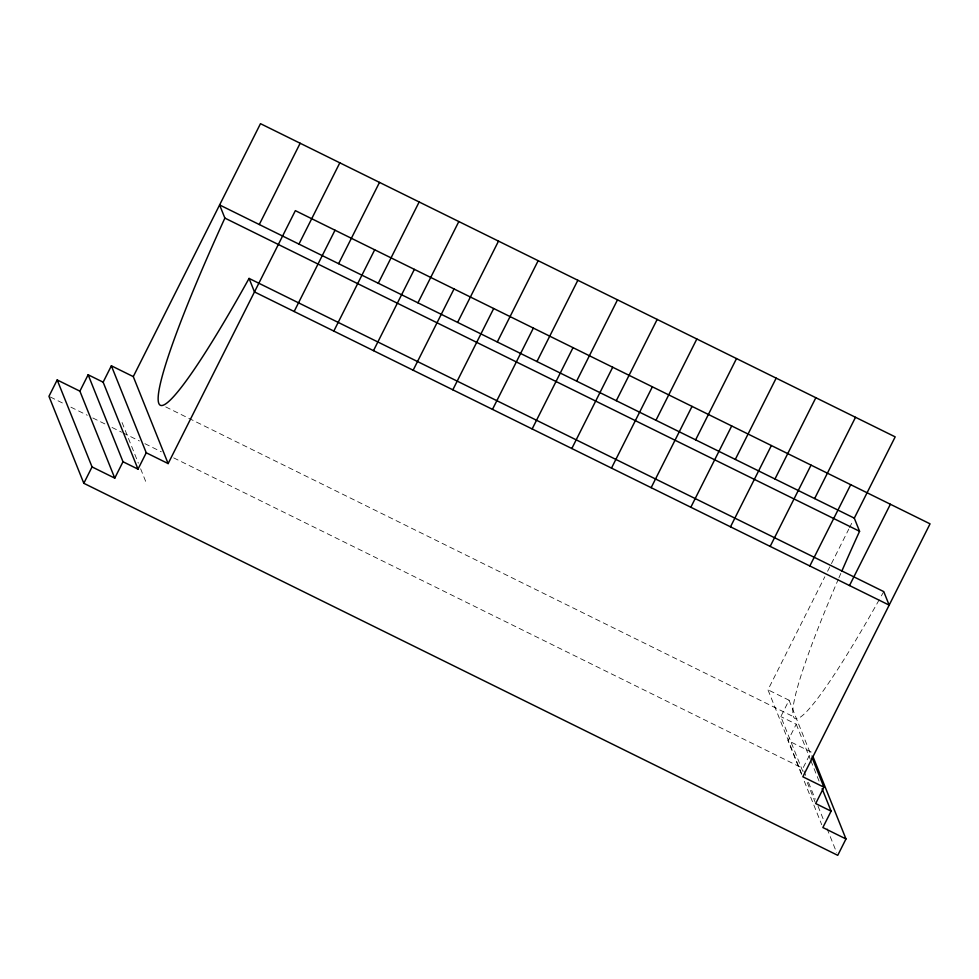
<?xml version="1.0" encoding="UTF-8"?>
<svg xmlns="http://www.w3.org/2000/svg" width="979" height="979" viewBox="0 0 979 979"><rect width="100%" height="100%" fill="white"/><g stroke="black" fill="none" stroke-linecap="round" stroke-linejoin="round"><path stroke-width="0.73" stroke-dasharray="4.89 3.67" d="M801.715 773.973L767.964 689.803L824.844 576.729M827.585 571.283L848.817 529.052M849.503 527.681L852.929 520.877M802.756 771.293L780.814 716.591L789.062 700.218L767.964 689.803M801.495 774.242L787.997 740.577L796.233 724.191L780.814 716.591M805.68 775.368L802.878 768.356L811.114 751.982L787.997 740.577M165.732 406.921L793.565 716.738M50.321 396.997L65.397 404.437M70.88 407.154L87.327 415.267M92.809 417.972L105.157 424.054M112.01 427.444L121.604 432.18M122.975 432.853L139.422 440.966M144.904 443.671L161.351 451.796M173.687 457.878L802.878 768.356M789.062 700.218L811.554 756.326M796.233 724.191L810.294 759.263M810.857 760.671L819.288 781.707M808.495 782.38L815.25 799.219M818.052 806.231L823.682 820.255M827.059 828.675L836.617 852.525M807.247 782.515L815.128 802.156M804.297 781.254L821.736 824.734M122.069 422.512L138.382 463.189M140.633 468.806L146.25 482.831M883.756 591.61A286.48 26.372 -63.7 0 1 879.913 598.487M879.154 599.858A286.48 26.372 -63.7 0 1 795.07 718.562A286.48 26.372 -63.7 0 1 838.257 579.372M838.893 577.891A286.48 26.372 -63.7 0 1 841.169 572.629"/><path stroke-width="1.47" d="M79.899 391.159L88.134 374.773L122.999 461.745L114.763 478.131L79.899 391.159L57.186 379.95L48.95 396.324L83.815 483.296L837.743 855.328L845.978 838.954L812.803 756.192M111.373 365.803L146.25 452.775L138.002 469.149L103.138 382.177L111.373 365.803L133.279 376.609L168.143 463.581L295.364 210.644L930.05 523.838L802.841 776.775L823.926 787.177L815.691 803.563L831.098 811.163L822.862 827.536L845.978 838.954M133.279 376.609L260.487 123.672L895.185 436.867L854.3 518.148L859.574 531.291A286.48 26.372 -63.7 0 0 841.744 571.308M83.815 483.296L92.05 466.922L57.186 379.95M259.276 224.534L300.161 143.252M298.95 244.101L339.823 162.82M294.153 311.493L335.026 230.224M338.612 263.681L379.497 182.4M333.815 331.073L374.7 249.792M378.286 283.249L419.159 201.968M373.488 350.653L414.362 269.372M417.947 302.829L458.833 221.548M413.15 370.221L454.036 288.94M457.621 322.397L498.507 241.115M452.824 389.801L493.697 308.52M497.295 341.977L538.169 260.695M492.486 409.369L533.371 328.087M536.957 361.545L577.843 280.275M532.16 428.949L573.033 347.667M576.631 381.125L617.504 299.843M571.822 448.517L612.707 367.235M616.293 400.705L657.178 319.423M611.496 468.097L652.369 386.815M655.967 420.272L696.84 338.991M651.157 487.664L692.043 406.395M695.628 439.852L736.514 358.571M690.831 507.244L731.705 425.963M735.302 459.42L776.176 378.139M730.493 526.824L771.379 445.543M774.964 479L815.85 397.719M770.167 546.392L811.04 465.111M814.638 498.568L855.511 417.299M809.829 565.972L850.714 484.691M849.503 585.54L890.376 504.258M854.3 518.148L219.614 204.954L224.876 218.097A286.48 26.372 -63.7 0 0 158.879 403.544A286.48 26.372 -63.7 0 0 249.07 278.415L883.756 591.61L889.165 605.12L254.479 291.926L249.07 278.415M224.876 218.097L859.574 531.291M88.134 374.773L103.138 382.177M146.25 452.775L168.143 463.581M122.999 461.745L138.002 469.149M92.05 466.922L114.763 478.131M812.117 757.722L823.926 787.177M822.103 788.719L831.098 811.163"/></g></svg>
